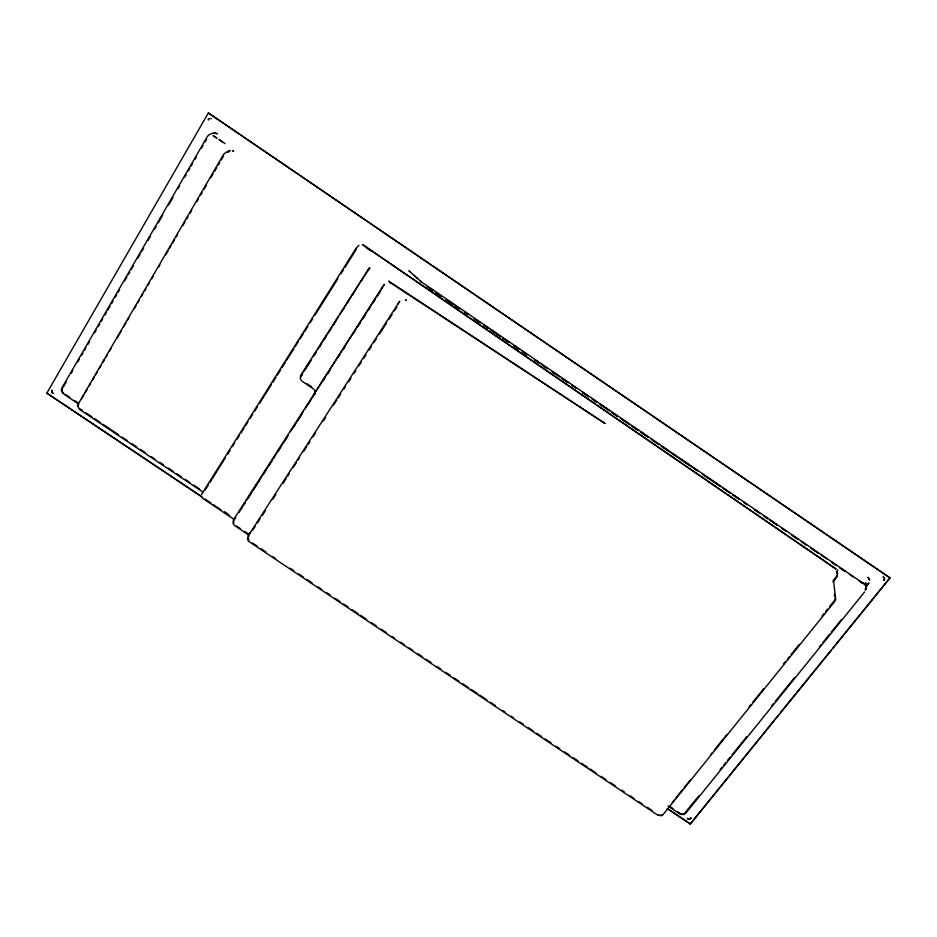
<?xml version="1.0" encoding="UTF-8"?>
<svg xmlns="http://www.w3.org/2000/svg" width="937" height="937" viewBox="0 0 937 937"><rect width="100%" height="100%" fill="white"/><g stroke="black" fill="none" stroke-linecap="round" stroke-linejoin="round"><path stroke-width="1.41" d="M866.256 586.421L865.8 585.215L866.327 587.382L865.401 589.771L866.116 585.918L863.164 582.884M302.112 375.585L302.229 374.168M866.163 588.319A4.416 4.076 -11.5 0 0 866.327 587.382L865.401 589.771L865.929 588.928A4.462 4.111 -10.4 0 0 866.245 588.003L866.28 587.698M51.875 391.713L51.898 391.35A2.12 2.003 33.1 0 1 52.074 390.834L52.249 390.518A4.076 3.842 33.5 0 1 52.449 390.225A4.146 3.924 33.6 0 0 52.214 390.565L52.121 390.729M662.412 815.389L834.621 601.613L835.628 598.556L833.462 580.366L833.438 581.327M835.57 599.528L835.628 598.895M837.221 572.683L837.245 571.711L837.35 576.372L833.052 582.1M212.804 133.464C215.967 132.41 208.026 134.178 207.44 136.392L61.865 388.023L61.35 390.577L62.826 393.423L78.837 404.21M62.123 389.37L62.334 391.584M300.894 377.142L301.187 375.96M314.551 393.376A8.632 6.184 37.6 0 0 314.727 392.954A7.309 5.154 42.7 0 0 314.855 392.427A6.278 4.357 45.5 0 0 314.937 391.935L314.539 389.921L314.879 392.509A8.386 5.938 41.4 0 1 314.738 392.954A8.246 5.903 38.1 0 1 314.563 393.353A9.417 6.782 34.7 0 1 314.328 393.774L384.357 284.298L233.395 519.906L232.985 523.01L234.379 525.364L248.738 535.05M78.228 404.866L78.275 406.576M834.808 599.212L834.34 600.582M884.317 579.616A2.225 2.015 5.3 0 0 884.481 579.277L884.165 577.731M248.41 537.475L248.809 536.351M836.788 575.564L836.39 576.642M61.397 389.3L61.573 388.703M62.1 389.441L62.275 388.843M233.781 520.831L233.7 522.846M250.05 533.411C251.983 529.756 244.135 539.513 249.64 541.984L657.715 815.131L661.51 815.764M315.324 393.446L315.242 393.622A8.667 6.805 33.5 0 1 315.078 393.973A8.398 6.582 36.8 0 0 315.254 393.587M302.452 373.512L302.768 372.938M239.029 512.152L239.322 511.602M865.776 589.209C864.746 590.615 867.357 587.066 865.776 589.244M864.64 591.903L685.72 813.246L683.588 814.604L680.438 814.3M202.533 497.418L46.85 393.142L208.365 112.944L890.009 577.836L690.241 824.08L667.132 808.596M63.212 387.145L66.14 382.085M71.259 373.231L72.723 370.701M77.841 361.858L79.305 359.328M81.496 355.533L82.96 353.003M84.424 350.473L85.888 347.943M88.09 344.148L89.554 341.63M94.672 332.776L96.136 330.246M98.326 326.451L99.79 323.921M101.255 321.391L102.719 318.873M104.909 315.078L106.373 312.548M107.837 310.018L110.039 306.223M111.503 303.693L112.955 301.164M115.157 297.38L116.621 294.85M118.085 292.321L119.549 289.791M124.668 280.936L126.858 277.141M128.322 274.623L129.786 272.093M131.25 269.563L133.452 265.768M137.833 258.179L140.035 254.384M141.499 251.866L143.689 248.071M148.081 240.481L150.271 236.686M154.664 229.108L156.128 226.578M158.318 222.783L162.71 215.194M168.566 205.086L172.958 197.496M178.077 188.642L179.541 186.112M184.659 177.269L186.123 174.739M188.325 170.944L189.778 168.414M191.242 165.884L192.706 163.354M194.908 159.571L196.372 157.041M201.49 148.187L202.954 145.657M205.144 141.862L206.608 139.332M223.533 154.5L77.431 405.452L79.481 409.387L202.919 492.089M81.589 398.775L83.803 394.981M85.29 392.451L87.504 388.668M88.98 386.138L90.456 383.608M92.669 379.825L94.145 377.295M95.633 374.765L97.108 372.235M99.322 368.452L100.798 365.922M103.011 362.127L104.487 359.609M105.975 357.079L107.45 354.549M109.664 350.754L111.14 348.236M117.055 338.128L121.482 330.538M123.696 326.755L125.921 322.96M127.397 320.431L128.873 317.912M134.038 309.069L136.263 305.275M137.739 302.745L139.215 300.215M141.428 296.432L142.904 293.902M144.38 291.372L145.867 288.854M148.081 285.059L149.557 282.529M151.771 278.746L153.246 276.216M158.423 267.373L159.899 264.843M165.814 254.735L168.028 250.94M169.503 248.422L170.979 245.892M172.455 243.362L174.669 239.567M176.156 237.049L177.632 234.519M182.797 225.676L185.011 221.882M186.498 219.352L187.974 216.834M190.188 213.039L191.663 210.509M196.84 201.666L198.316 199.136M200.53 195.353L202.005 192.823M204.219 189.028L206.445 185.245M210.872 177.667L213.086 173.872M214.561 171.342L216.787 167.559M218.262 165.029L219.738 162.499M221.214 159.969L223.428 156.186M201.49 494.549L356.224 248.024L358.848 245.283M205.168 490.028L208.307 485.015M209.829 482.614L217.642 470.151M218.368 469.015L225.419 457.76M227.679 454.187L230.08 450.334M232.423 446.621L234.754 442.896M236.991 439.348L239.415 435.471M240.868 433.175L244.088 428.033M245.529 425.749L247.977 421.849M250.179 418.335L252.639 414.412M254.841 410.921L257.3 406.986M259.502 403.507L271.308 384.685M272.69 382.483L275.97 377.248M277.352 375.069L280.631 369.822M282.002 367.655L285.305 362.385M286.663 360.241L289.966 354.959M290.54 354.057L293.855 348.763M295.202 346.643L298.528 341.337M299.852 339.229L303.19 333.9M304.513 331.803L307.851 326.474M310.194 322.75L312.525 319.037M314.855 315.324L317.186 311.611M317.713 310.791L321.859 304.174M322.363 303.377L326.521 296.748M327.025 295.963L328.571 293.492M328.852 293.023L331.183 289.31M331.675 288.537L333.232 286.066M333.525 285.598L335.856 281.885M336.336 281.123L337.894 278.652M340.998 273.709L343.633 269.493M344.875 267.525L349.079 260.826M349.536 260.111L353.741 253.388M354.186 252.697L356.517 248.984M303.541 371.708L311.33 359.41M312.888 356.95L316.003 352.031M317.561 349.571L333.923 323.745M335.481 321.286L338.597 316.378M340.154 313.918L361.975 279.484M363.533 277.024L369.436 267.795L300.543 375.596L300.262 378.489L301.679 380.926L313.602 389.042M304.595 370.478L311.634 359.386M313.977 355.685L316.319 351.984M319.435 347.053L321.004 344.593M324.12 339.662L326.463 335.961M328.817 332.26L331.159 328.571M333.502 324.87L335.844 321.168M342.872 310.077L344.429 307.617M347.557 302.686L349.114 300.215M352.242 295.296L353.799 292.824M361.612 280.503L363.169 278.031M241.676 507.913L244.826 503.005M246.396 500.545L258.987 480.868M260.556 478.409L273.92 457.502M275.501 455.042L283.361 442.744M285.726 439.055L288.081 435.365M290.435 431.676L298.306 419.389M299.875 416.93L303.026 412.011M304.595 409.551L308.531 403.402M310.1 400.942L313.251 396.023M234.168 520.012L235.749 517.552M238.9 512.621L242.051 507.69M243.632 505.219L245.201 502.759M248.364 497.828L250.729 494.127M253.88 489.196L257.031 484.265M258.612 481.805L260.181 479.334M263.344 474.403L265.71 470.702M268.86 465.771L272.011 460.84M273.592 458.38L275.162 455.909M278.324 450.99L280.69 447.289M283.841 442.358L286.991 437.427M293.304 427.565L295.67 423.864M298.036 420.163L301.972 414.002M308.285 404.14L310.651 400.45M313.017 396.749L315.382 393.048M323.265 380.727L324.834 378.255M327.997 373.324L330.363 369.635M338.245 357.302L339.815 354.842M342.977 349.911L345.343 346.21M353.226 333.888L354.795 331.417M357.957 326.486L360.323 322.785M362.689 319.095L365.055 315.394M368.206 310.463L369.775 308.004M372.938 303.073L375.304 299.371M377.67 295.67L380.035 291.969M397.745 304.302L399.724 301.199L248.34 535.695M252.92 529.967L255.286 526.289M257.523 522.811L260.029 518.946M262.407 515.28L265.569 510.384M272.679 499.362L275.841 494.467M282.962 483.445L286.125 478.549M287.671 476.113L289.287 473.653M293.234 467.54L296.397 462.644M297.978 460.196L299.559 457.748M303.518 451.622L306.68 446.726M308.261 444.279L309.842 441.831M313.005 436.935L315.371 433.257M323.277 421.018L325.654 417.352M333.56 405.1L336.875 399.923M338.304 397.757L340.67 394.09M343.832 389.195L345.413 386.747M348.576 381.851L350.953 378.173M354.116 373.277L355.697 370.829M358.859 365.934L361.225 362.256M363.603 358.59L365.969 354.912M369.131 350.016L371.509 346.35M373.875 342.673L376.252 339.007M379.415 334.099L381.781 330.433M382.12 329.883L383.702 327.423M384.158 326.755L386.524 323.089M388.902 319.412L392.064 314.516M394.43 310.85L396.808 307.172M223.51 154.535C226.239 151.29 234.074 148.62 227.96 152.321M690.698 818.27L690.979 817.825A3.9 3.713 25.2 0 1 690.674 818.317L688.672 819.067A2.097 2.003 24.5 0 1 688.156 818.844L687.899 818.669M833.38 580.483L836.05 577.145M672.297 802.459L674.125 800.186M675.952 797.902L682.347 789.95M684.174 787.666L690.569 779.713M710.668 754.695L712.495 752.411M714.322 750.139L727.112 734.221M749.026 706.92L750.853 704.647M752.68 702.375L763.643 688.73M783.742 663.701L785.569 661.428M787.396 659.156L789.223 656.884M791.051 654.612L799.273 644.375M822.1 615.937L823.928 613.665M825.755 611.392L827.582 609.12M829.409 606.836L833.977 601.156M868.833 583.083L866.959 585.25M867.076 585.309L868.798 583.048M699.014 795.689L684.373 813.503M720.096 769.617L721.935 767.344M723.774 765.072L725.66 762.741M727.452 760.528L730.251 757.061M732.043 754.847L746.789 736.611M771.561 705.983L773.435 703.675M775.239 701.438L794.564 677.545M819.348 646.905L821.21 644.597M823.026 642.36L829.479 634.372M831.295 632.135L841.426 619.603M690.663 818.317L690.417 818.61A2.179 2.085 24.8 0 1 689.948 818.961A1.628 1.558 24.2 0 1 688.777 819.102M690.241 824.08L778.6 714.966M780.439 712.706L831.084 650.372M832.923 648.111L889.096 578.972M369.998 268.31L367.269 271.601M884.024 580.026A4.392 3.971 5.5 0 1 883.579 580.46A4.31 3.9 5.5 0 0 883.989 580.062L884.106 579.921M209.384 118.554L208.928 118.882A2.436 2.214 57.4 0 1 209.174 118.671M46.85 393.142L201.514 496.434M683.905 813.749L681.222 813.878M208.365 112.944L890.15 578.047M658.629 814.827L659.226 815.038M233.547 151.056C230.315 149.967 234.601 151.349 233.454 151.009M837.057 569.883L837.842 570.282M52.999 393.341L53.339 393.517A4.017 3.795 34 0 1 52.952 393.317M211.364 118.823L211.176 118.706A2.776 2.53 58.3 0 0 210.778 118.519M390.307 283.091L390.624 283.314M405.979 299.688L406.295 299.91M366.988 248.317L370.63 250.741M514.823 346.725L518.466 349.138M523.303 352.371L526.945 354.783M66.152 394.887L69.725 397.276M74.456 400.45L78.052 402.851M79.868 408.801L82.327 410.453M85.923 412.854L92.002 416.942M94.391 418.534L100.482 422.61M102.859 424.215L110.156 429.099M111.327 429.884L118.624 434.768M122.22 437.181L127.092 440.449M131.906 443.669L136.779 446.937M140.374 449.35L145.247 452.606M151.267 456.647L154.921 459.095M159.735 462.316L163.401 464.764M168.215 467.996L173.076 471.252M176.683 473.665L181.544 476.933M185.151 479.346L190.012 482.602M193.619 485.026L199.698 489.091M669.557 806.253L673.117 808.631M677.861 811.817L680.239 813.398M667.987 806.019L679.852 813.972M224.611 511.907L228.253 514.354M668.327 809.111L690.206 823.764M204.957 499.046L211.118 503.157M213.472 504.738L220.851 509.681M224.423 512.07L229.366 515.373M202.216 498.039L233.828 519.227M236.546 526.008L240.188 528.445M245.061 531.701L248.703 534.149M252.486 542.991L257.335 546.248M260.978 548.684L265.839 551.94M273.124 556.812L275.56 558.44M290.13 568.197L293.773 570.633M298.634 573.889L303.494 577.145M307.137 579.581L311.998 582.837M318.065 586.902L321.707 589.338M326.568 592.594L330.211 595.03M335.071 598.274L339.932 601.531M343.574 603.967L348.423 607.223M352.066 609.659L358.145 613.723M360.569 615.351L366.648 619.416M371.509 622.672L376.358 625.928M381.218 629.172L386.079 632.428M392.146 636.492L394.582 638.12M400.649 642.185L404.292 644.621M409.153 647.877L412.795 650.313M417.656 653.569L422.517 656.814M426.159 659.261L431.02 662.506M437.087 666.57L440.73 669.006M445.59 672.262L450.451 675.518M454.094 677.955L458.943 681.211M462.597 683.647L468.664 687.711M471.088 689.339L477.167 693.403M479.592 695.031L486.877 699.904M490.531 702.34L495.38 705.596M502.665 710.48L505.102 712.097M511.169 716.161L513.605 717.789M519.672 721.853L523.314 724.301M528.175 727.545L533.036 730.801M536.678 733.238L541.539 736.494M545.182 738.93L551.249 742.994M556.109 746.25L559.752 748.686M564.613 751.942L569.473 755.187M573.116 757.635L577.965 760.879M581.619 763.315L587.686 767.391M590.111 769.008L596.19 773.072M601.05 776.328L605.899 779.584M610.76 782.828L615.621 786.084M621.688 790.149L624.124 791.777M630.191 795.841L633.834 798.277M638.694 801.533L642.337 803.969M647.198 807.226L652.058 810.47M307.184 383.83L311.728 386.899M216.798 138.032L213.191 135.654L216.728 138.055M219.164 139.636L225.044 143.654M219.082 139.66L222.619 142.073M409.949 271.707L408.907 270.758L421.498 281.99L865.659 584.969M493.483 331.499L491.105 329.836L500.569 336.617M640.885 431.793L643.25 433.526M429.591 288.268L433.199 290.728L427.155 286.675M446.434 299.746L453.649 304.666L446.399 299.793M456.05 306.305L459.669 308.753L454.82 305.521M464.471 312.033L468.09 314.492L464.447 312.08M484.933 325.971L488.54 328.43L483.691 325.186M502.982 338.245L508.99 342.356M518.606 348.915L513.804 345.636L518.571 348.986M523.432 352.183L527.027 354.643M539.091 362.865L534.254 359.574L539.068 362.912M541.516 364.516L547.571 368.639L542.664 365.407M552.408 371.93L556.039 374.402M562.083 378.525L568.127 382.647M572.975 385.939L576.595 388.41L571.652 385.142M582.65 392.533L588.694 396.656M593.543 399.947L597.162 402.43L592.184 399.127M611.685 412.315L617.729 416.438M622.578 419.729L629.828 424.672L621.161 418.874M632.252 426.323L638.296 430.446L632.03 426.276M640.791 431.957L647.982 437.04L641.693 432.859M652.82 440.331L658.863 444.454L651.297 439.406M663.701 447.757L668.549 451.048L660.89 445.942M673.387 454.351L677.018 456.823M681.855 460.114L689.105 465.057M693.954 468.359L697.573 470.831L684.256 461.812M702.422 474.122L709.672 479.076M712.097 480.716L718.14 484.839M726.608 490.613L722.989 488.142L730.45 493.319M732.664 494.724L738.707 498.847M759.251 512.844L754.437 509.564L759.239 512.937M767.684 518.583L764.065 516.123L767.672 518.676M777.312 525.142L770.085 520.222L777.3 525.235M782.126 528.433L785.733 530.892M792.96 535.812L797.774 539.091M802.587 542.371L806.195 544.83M818.235 553.029L811.009 548.11L818.224 553.099M836.284 565.339L831.47 562.048L836.284 565.398M490.918 330.105L500.522 336.688M502.946 338.304L508.943 342.427M522.19 351.41L526.992 354.725M552.326 371.977L559.635 376.92M561.989 378.56L568.103 382.694M582.521 392.544L588.67 396.702M611.498 412.292L617.717 416.485M669.287 451.657L676.994 456.869M678.88 458.193L682.476 460.653M702.399 474.181L712.46 481.068M713.291 481.595L720.858 486.783M732.652 494.783L738.836 499.046M782.114 528.468L785.721 530.974M791.742 535.039L797.762 539.173M801.369 541.598L806.183 544.901M820.636 554.692L826.657 558.839M849.519 574.404L853.138 576.876M63.775 393.294L62.592 392.076M835.417 568.7L362.49 244.534L835.839 568.759A18.646 3.76 36 0 0 835.417 568.7L835.699 568.9M421.498 281.99L420.455 281.182M405.616 300.32L405.897 300.543M864.734 583.974L865.975 585.543A4.591 4.228 -11.6 0 0 865.448 584.7L864.71 583.95L865.472 584.711M52.683 393.13L51.922 392.076A1.675 1.581 33.9 0 0 52.191 392.626A2.249 2.132 33.7 0 0 52.613 393.072M883.966 577.508L883.087 576.911L884.036 577.59A2.378 2.143 5.5 0 1 884.352 578A1.78 1.605 5.3 0 1 884.563 578.562A1.745 1.569 5.2 0 1 884.516 579.148M414.142 275.478L415.185 276.427M416.239 277.375L417.293 278.336M389.323 281.709L388.691 281.1L605.161 423.583L389.991 282.459L390.506 283.138M248.867 540.11L248.364 538.47M866.608 585.156L866.479 584.583A3.994 3.783 -3.3 0 0 866.233 583.985M837.245 571.711L837.561 574.065L837.198 571.383M834.34 594.234L834.668 596.939M836.46 571.488L836.507 572.085M314.551 393.353A8.796 6.325 35 0 1 314.328 393.763M688.601 819.043A2.483 2.366 23.3 0 1 688.063 818.774M687.699 818.528A3.947 3.771 23.9 0 1 687.43 818.282M884.458 579.335A2.706 2.448 4.3 0 1 884.259 579.698M688.156 818.844A2.963 2.834 23.8 0 1 687.852 818.645M866.338 584.219A4.462 4.252 -7.1 0 1 866.573 585.016M866.62 586.047L866.327 587.241A3.361 3.116 -53 0 0 866.479 586.679L866.596 586.129M208.412 119.678L208.33 119.854A4.345 3.971 57.2 0 1 208.518 119.456L208.412 119.678M661.885 814.815L661.299 815.049L661.885 814.815M214.678 132.949L217.22 133.722L214.678 132.949M232.563 150.576L232.563 150.576M421.275 281.826L420.631 281.346L421.263 281.838M441.62 296.467L435.6 292.367L441.62 296.479M480.119 322.691L474.099 318.592L480.107 322.715M609.261 410.664L599.586 404.07L609.249 410.711M747.176 504.621L743.556 502.15L747.164 504.668M844.706 571.078L839.892 567.799L844.706 571.137M862.766 583.376L859.159 580.917L862.766 583.423M868.06 577.333L869.606 579.886L868.06 577.333M865.542 583.083L865.319 582.884A3.994 3.783 -3.3 0 1 865.729 583.271L865.542 583.083"/></g></svg>
